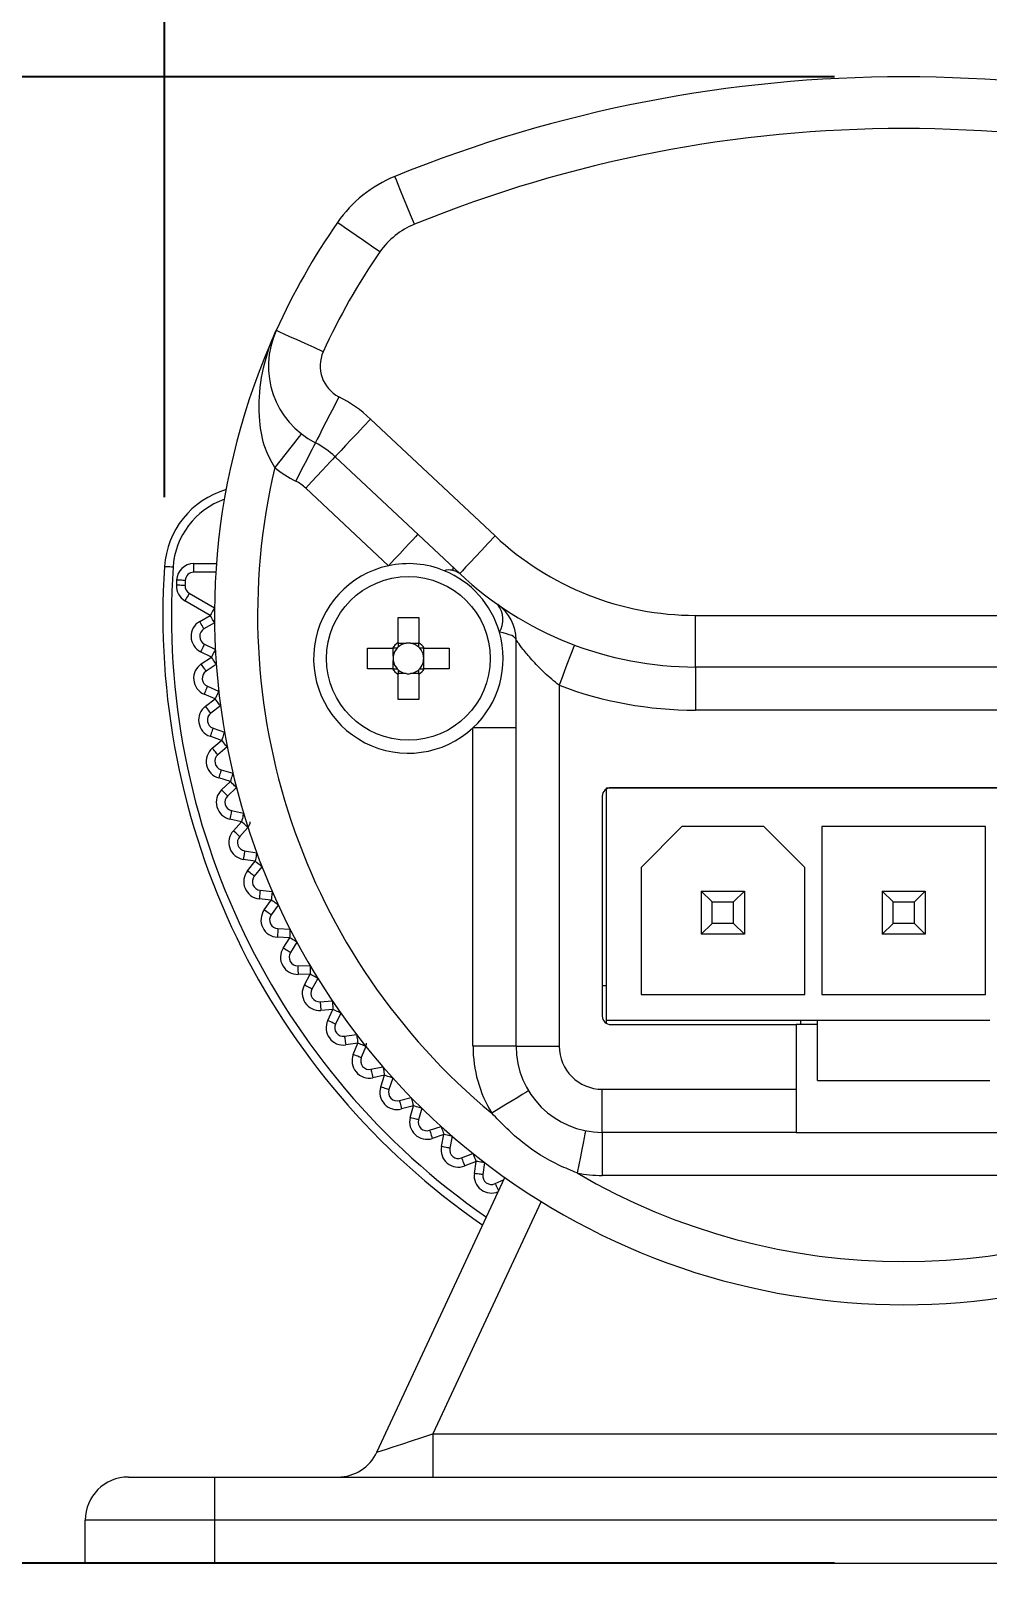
# Model space of a CAD drawing. Header units: inches. Extents: x 1.7 to 23.3, y 1.5 to 12.6.
# Drawn here: x 3.393 to 4.255, y 4.547 to 5.953 of the extents above; entities that cross this region are included whole.
import ezdxf

# ---------------------------------------------------------------- set-up
doc = ezdxf.new("R2010")
doc.units = ezdxf.units.IN
doc.header["$MEASUREMENT"] = 0
doc.layers.add('DIMENSIONS', color=1, linetype='Continuous', lineweight=15)
doc.styles.get("Standard").update_dxf_attribs({"font": 'Arial.ttf'})
doc.dimstyles.new('Big 1IN', dxfattribs={"dimtxt": 0.2, "dimasz": 0.2, "dimexe": 0.18, "dimexo": 0.0625, "dimgap": 0.09, "dimtad": 0, "dimtih": 1, "dimtoh": 1, "dimdec": 5, "dimzin": 0, "dimdsep": 46, "dimlunit": 4, "dimtxsty": 'Standard', "dimcen": 0.5, "dimadec": 0, "dimazin": 0, "dimtfac": 1, "dimtdec": 5, "dimtofl": 0, "dimtmove": 0, "dimatfit": 3, "dimfxl": 1, "dimtolj": 1, "dimtzin": 0, "dimarcsym": 0})

# ---------------------------------------------------------------- blocks, each defined once
blk = doc.blocks.new('*D7')
at = {"layer": 'Defpoints', "color": 0, "transparency": 16777216}
for p in [(4.1789, 5.9124), (2.3724, 4.5739), (4.1789, 4.5739)]:
    blk.add_point(p, dxfattribs=at)
at = {"layer": 'DIMENSIONS', "color": 0, "lineweight": -2, "transparency": 16777216}
for p, q in [((2.3724, 6.1124), (2.3724, 6.3124)), ((4.1164, 5.9124), (2.1924, 5.9124)), ((4.1164, 4.5739), (2.1924, 4.5739)), ((2.3724, 4.3739), (2.3724, 4.1739))]:
    blk.add_line(p, q, dxfattribs=at)
at = {"layer": 'DIMENSIONS', "color": 0, "transparency": 16777216}
for points in [[(2.3391, 6.1124), (2.4058, 6.1124), (2.3724, 5.9124)], [(2.3391, 4.3739), (2.4058, 4.3739), (2.3724, 4.5739)]]:
    blk.add_solid(points, dxfattribs=at)
at = {"layer": 'DIMENSIONS', "color": 0, "transparency": 16777216, "char_height": 0.2, "attachment_point": 5}
for s, insert in [('\\A1;1{\\H1x;\\S11/32;}"', (2.3724, 5.567)), ('\\A1;[34.00 mm]', (2.3724, 5.0259))]:
    blk.add_mtext(s, dxfattribs=dict(at, insert=insert))
blk = doc.blocks.new('*D8')
at = {"layer": 'Defpoints', "color": 0, "transparency": 16777216}
for p in [(3.4417, 4.5739), (4.9161, 4.5739), (4.9161, 3.8048)]:
    blk.add_point(p, dxfattribs=at)
at = {"layer": 'DIMENSIONS', "color": 0, "lineweight": -2, "transparency": 16777216}
for p, q in [((3.4417, 4.5114), (3.4417, 3.6248)), ((4.9161, 4.5114), (4.9161, 3.6248)), ((3.6417, 3.8048), (4.7161, 3.8048)), ((4.9161, 3.8048), (5.1161, 3.8048))]:
    blk.add_line(p, q, dxfattribs=at)
at = {"layer": 'DIMENSIONS', "color": 0, "transparency": 16777216}
for points in [[(3.6417, 3.8381), (3.6417, 3.7715), (3.4417, 3.8048)], [(4.7161, 3.8381), (4.7161, 3.7715), (4.9161, 3.8048)]]:
    blk.add_solid(points, dxfattribs=at)
at = {"layer": 'DIMENSIONS', "color": 0, "transparency": 16777216, "char_height": 0.2, "attachment_point": 5}
for s, insert in [('\\A1;1{\\H1x;\\S15/32;}"', (5.8855, 4.13)), ('\\A1;[37.45 mm]', (5.8855, 3.5875))]:
    blk.add_mtext(s, dxfattribs=dict(at, insert=insert))
blk = doc.blocks.new('*D9')
at = {"layer": 'Defpoints', "color": 0, "transparency": 16777216}
for p in [(3.513, 6.8298), (3.513, 5.4714), (4.8448, 5.4714)]:
    blk.add_point(p, dxfattribs=at)
at = {"layer": 'DIMENSIONS', "color": 0, "lineweight": -2, "transparency": 16777216}
for p, q in [((3.513, 5.5339), (3.513, 7.0098)), ((4.8448, 5.5339), (4.8448, 7.0098)), ((4.6448, 6.8298), (3.713, 6.8298))]:
    blk.add_line(p, q, dxfattribs=at)
at = {"layer": 'DIMENSIONS', "color": 0, "transparency": 16777216}
for points in [[(3.713, 6.8631), (3.713, 6.7964), (3.513, 6.8298)], [(4.6448, 6.8631), (4.6448, 6.7964), (4.8448, 6.8298)]]:
    blk.add_solid(points, dxfattribs=at)
at = {"layer": 'DIMENSIONS', "color": 0, "transparency": 16777216, "char_height": 0.2, "attachment_point": 5}
for s, insert in [('\\A1;1{\\H1x;\\S11/32;}"', (5.7485, 7.1536)), ('\\A1;[33.83 mm]', (5.7485, 6.6125))]:
    blk.add_mtext(s, dxfattribs=dict(at, insert=insert))

msp = doc.modelspace()

# ---------------------------------------------------------------- linework, layer by layer
at = {"color": 7, "linetype": 'Continuous', "lineweight": 15}
for p, q in [((3.698661, 5.604274), (3.810824, 5.498954)), ((3.778954, 5.465013), (3.66679, 5.570332)), ((3.714732, 5.472093), (3.640232, 5.542047)), ((3.539495, 5.466254), (3.539495, 5.474014)), ((3.772663, 5.47092), (3.772663, 5.467676)), ((3.559356, 5.466254), (3.539495, 5.466254)), ((3.535414, 5.447297), (3.558142, 5.434175)), ((3.554262, 5.427455), (3.531534, 5.440577)), ((3.544757, 5.421967), (3.554262, 5.427455)), ((3.558142, 5.420734), (3.548637, 5.415246)), ((3.723428, 5.425515), (3.742052, 5.425515)), ((3.723428, 5.402936), (3.723428, 5.425515)), ((3.742052, 5.425515), (3.742052, 5.402936)), ((3.991424, 5.427455), (4.366444, 5.427455)), ((3.991424, 5.380895), (3.991424, 5.427455)), ((3.54905, 5.401584), (3.558869, 5.39668)), ((3.723428, 5.402301), (3.730729, 5.402301)), ((3.734751, 5.402301), (3.742052, 5.402301)), ((3.829739, 5.03946), (3.829739, 5.405384)), ((3.555402, 5.389738), (3.545583, 5.394642)), ((3.546245, 5.383686), (3.555402, 5.389738)), ((3.69588, 5.379343), (3.69588, 5.397967)), ((3.69588, 5.397967), (3.718458, 5.397967)), ((3.719094, 5.390666), (3.719094, 5.397967)), ((3.719094, 5.379343), (3.719094, 5.386644)), ((3.746386, 5.397967), (3.746386, 5.390666)), ((3.746386, 5.386644), (3.746386, 5.379343)), ((3.747021, 5.397967), (3.769599, 5.397967)), ((3.769599, 5.397967), (3.769599, 5.379343)), ((3.55968, 5.383264), (3.550524, 5.377212)), ((3.718458, 5.379343), (3.69588, 5.379343)), ((3.730729, 5.375009), (3.723428, 5.375009)), ((3.723428, 5.351796), (3.723428, 5.374374)), ((3.742052, 5.375009), (3.734751, 5.375009)), ((3.742052, 5.374374), (3.742052, 5.351796)), ((3.769599, 5.379343), (3.747021, 5.379343)), ((4.366444, 5.380895), (3.991424, 5.380895)), ((3.991424, 5.380895), (3.991424, 5.342096)), ((3.551761, 5.3636), (3.561858, 5.359298)), ((3.868538, 5.364433), (3.868538, 5.03946)), ((3.558817, 5.352159), (3.548719, 5.356461)), ((3.550042, 5.345565), (3.558817, 5.352159)), ((3.563478, 5.345955), (3.554704, 5.339362)), ((3.742052, 5.351796), (3.723428, 5.351796)), ((4.366444, 5.342096), (3.991424, 5.342096)), ((3.564494, 5.314854), (3.554156, 5.318539)), ((3.556761, 5.325848), (3.567099, 5.322164)), ((3.829739, 5.326213), (3.790939, 5.326213)), ((3.790939, 5.03946), (3.790939, 5.326213)), ((3.556134, 5.307743), (3.564494, 5.314854)), ((3.569522, 5.308943), (3.561162, 5.301832)), ((3.564031, 5.288468), (3.574573, 5.285414)), ((3.572414, 5.277961), (3.561872, 5.281014)), ((3.564498, 5.270358), (3.572414, 5.277961)), ((3.577789, 5.272364), (3.569874, 5.264761)), ((3.907338, 5.264497), (3.907338, 5.066619)), ((3.911217, 5.272257), (4.446651, 5.272257)), ((3.911217, 5.062739), (3.911217, 5.272257)), ((4.442771, 5.272257), (3.915097, 5.272257)), ((3.573544, 5.251595), (3.584252, 5.249183)), ((3.582547, 5.241613), (3.571839, 5.244024)), ((3.575105, 5.233546), (3.582547, 5.241613)), ((3.58825, 5.236351), (3.580808, 5.228284)), ((3.979117, 5.237337), (3.942257, 5.200477)), ((4.052836, 5.237337), (3.979117, 5.237337)), ((4.089695, 5.200477), (4.052836, 5.237337)), ((4.252653, 5.237337), (4.105215, 5.237337)), ((4.105215, 5.237337), (4.105215, 5.086019)), ((4.252653, 5.086019), (4.252653, 5.237337)), ((3.594856, 5.205943), (3.584022, 5.207703)), ((3.585267, 5.215363), (3.5961, 5.213602)), ((3.587914, 5.197441), (3.594856, 5.205943)), ((3.600867, 5.201035), (3.593925, 5.192533)), ((3.942257, 5.200477), (3.942257, 5.086019)), ((4.089695, 5.086019), (4.089695, 5.200477)), ((3.599156, 5.179905), (3.610076, 5.178802)), ((4.006276, 5.169438), (3.996576, 5.179138)), ((3.996576, 5.179138), (4.035376, 5.179138)), ((3.996576, 5.179138), (3.996576, 5.140338)), ((4.025676, 5.169438), (4.035376, 5.179138)), ((4.035376, 5.179138), (4.035376, 5.140338)), ((4.169234, 5.169438), (4.159534, 5.179138)), ((4.159534, 5.179138), (4.198334, 5.179138)), ((4.159534, 5.179138), (4.159534, 5.140338)), ((4.188634, 5.169438), (4.198334, 5.179138)), ((4.198334, 5.179138), (4.198334, 5.140338)), ((3.609296, 5.171081), (3.598376, 5.172184)), ((3.60288, 5.162176), (3.609296, 5.171081)), ((3.615592, 5.166545), (3.609177, 5.15764)), ((4.006276, 5.169438), (4.025676, 5.169438)), ((4.006276, 5.150038), (4.006276, 5.169438)), ((4.025676, 5.150038), (4.025676, 5.169438)), ((4.169234, 5.169438), (4.188634, 5.169438)), ((4.169234, 5.150038), (4.169234, 5.169438)), ((4.188634, 5.150038), (4.188634, 5.169438)), ((3.996576, 5.140338), (4.006276, 5.150038)), ((4.025676, 5.150038), (4.006276, 5.150038)), ((4.035376, 5.140338), (4.025676, 5.150038)), ((4.159534, 5.140338), (4.169234, 5.150038)), ((4.188634, 5.150038), (4.169234, 5.150038)), ((4.198334, 5.140338), (4.188634, 5.150038)), ((3.625815, 5.137155), (3.614848, 5.137597)), ((3.61516, 5.145351), (3.626127, 5.144909)), ((3.619948, 5.127879), (3.625815, 5.137155)), ((3.632373, 5.133008), (3.626507, 5.123731)), ((4.035376, 5.140338), (3.996576, 5.140338)), ((4.198334, 5.140338), (4.159534, 5.140338)), ((3.633222, 5.111825), (3.644195, 5.112046)), ((3.644352, 5.104288), (3.633378, 5.104067)), ((3.639056, 5.094674), (3.644352, 5.104288)), ((3.651149, 5.100544), (3.645853, 5.090931)), ((3.911217, 5.093779), (3.907338, 5.093779)), ((3.653275, 5.079452), (3.664215, 5.080335)), ((3.942257, 5.086019), (4.089695, 5.086019)), ((4.105215, 5.086019), (4.252653, 5.086019)), ((3.664839, 5.0726), (3.653899, 5.071717)), ((3.660134, 5.062685), (3.664839, 5.0726)), ((3.67185, 5.069274), (3.667145, 5.059358)), ((4.101335, 5.062739), (3.911217, 5.062739)), ((3.911217, 5.059899), (3.911217, 5.062739)), ((4.085815, 5.062739), (4.085815, 5.058859)), ((4.256533, 5.062739), (4.101335, 5.062739)), ((4.101335, 5.00842), (4.101335, 5.062739)), ((3.675246, 5.048348), (3.686112, 5.049891)), ((3.915097, 5.058859), (4.081935, 5.058859)), ((4.081935, 5.058859), (4.081935, 5.00066)), ((4.101335, 5.058859), (4.081935, 5.058859)), ((3.687203, 5.042208), (3.676336, 5.040666)), ((3.683105, 5.032026), (3.687203, 5.042208)), ((3.694401, 5.03931), (3.690304, 5.029128)), ((3.829739, 5.03946), (3.790939, 5.03946)), ((3.829739, 5.03946), (3.868538, 5.03946)), ((3.699054, 5.018628), (3.709808, 5.020824)), ((3.71136, 5.01322), (3.700607, 5.011025)), ((3.707885, 5.00281), (3.71136, 5.01322)), ((3.718721, 5.010763), (3.715245, 5.000352)), ((4.101335, 5.00842), (4.256533, 5.00842)), ((3.724614, 4.9904), (3.735216, 4.99324)), ((3.907338, 4.961861), (3.907338, 5.00066)), ((3.907338, 5.00066), (4.081935, 5.00066)), ((4.081935, 5.00066), (4.081935, 4.961861)), ((3.737224, 4.985745), (3.726623, 4.982904)), ((3.734384, 4.975143), (3.737224, 4.985745)), ((3.74472, 4.983736), (3.741879, 4.973135)), ((3.751832, 4.963766), (3.762243, 4.967241)), ((3.7647, 4.959881), (3.754289, 4.956405)), ((3.762505, 4.949127), (3.7647, 4.959881)), ((3.772303, 4.958329), (3.770108, 4.947575)), ((4.081935, 4.961861), (3.907338, 4.961861)), ((3.907338, 4.961861), (3.907338, 4.923061)), ((4.081935, 4.961861), (4.275933, 4.961861)), ((3.780608, 4.938824), (3.79079, 4.942922)), ((3.793687, 4.935723), (3.783505, 4.931625)), ((3.792145, 4.924856), (3.793687, 4.935723)), ((3.80137, 4.934633), (3.799828, 4.923766)), ((4.450531, 4.923061), (3.907338, 4.923061)), ((3.704387, 4.673867), (3.819701, 4.92116)), ((3.810837, 4.915665), (3.81893, 4.919505)), ((3.754843, 4.690264), (4.603025, 4.690264)), ((3.754843, 4.690264), (3.754843, 4.651465)), ((3.480543, 4.651465), (3.558142, 4.651465)), ((3.558142, 4.651465), (4.799726, 4.651465)), ((3.558142, 4.651465), (3.558142, 4.612665)), ((3.441744, 4.573866), (3.441744, 4.612665)), ((3.558142, 4.612665), (3.441744, 4.612665)), ((4.799726, 4.612665), (3.558142, 4.612665)), ((3.558142, 4.612665), (3.558142, 4.573866)), ((3.558142, 4.573866), (3.441744, 4.573866)), ((3.558142, 4.573866), (4.799726, 4.573866))]:
    msp.add_line(p, q, dxfattribs=at)
at = {"color": 8, "linetype": 'Continuous', "lineweight": 15}
for p, q in [((3.539495, 5.474014), (3.559891, 5.474014)), ((3.852401, 4.899478), (3.754843, 4.690264))]:
    msp.add_line(p, q, dxfattribs=at)
at = {"color": 7, "linetype": 'Continuous', "lineweight": 15, "flags": 128}
for points in [[(3.738156, 5.779621), (3.734732, 5.788034), (3.731439, 5.796124), (3.728405, 5.80358), (3.725745, 5.810114), (3.723562, 5.815477), (3.72194, 5.819463), (3.720941, 5.821917), (3.720604, 5.822745)], [(3.7071, 5.75474), (3.699637, 5.759917), (3.69246, 5.764895), (3.685846, 5.769483), (3.680048, 5.773504), (3.675291, 5.776804), (3.671755, 5.779257), (3.669578, 5.780767), (3.668843, 5.781277)], [(3.656041, 5.664784), (3.647769, 5.668539), (3.639816, 5.672148), (3.632486, 5.675475), (3.626062, 5.678391), (3.620789, 5.680784), (3.616871, 5.682563), (3.614458, 5.683658), (3.613644, 5.684027)], [(3.670179, 5.624317), (3.666045, 5.616229), (3.66207, 5.608452), (3.658406, 5.601284), (3.655195, 5.595002), (3.65256, 5.589846), (3.650602, 5.586015), (3.649396, 5.583656), (3.648989, 5.582859)], [(3.698661, 5.604274), (3.692443, 5.597652), (3.686465, 5.591285), (3.680955, 5.585416), (3.676125, 5.580273), (3.672161, 5.576052), (3.669216, 5.572915), (3.667403, 5.570984), (3.66679, 5.570332)], [(3.636332, 5.590963), (3.635871, 5.590377), (3.634506, 5.588641), (3.632289, 5.585823), (3.629306, 5.58203), (3.625671, 5.577409), (3.621524, 5.572137), (3.617025, 5.566416), (3.612345, 5.560466)], [(3.648989, 5.582859), (3.64865, 5.582195), (3.647645, 5.580229), (3.646013, 5.577037), (3.643817, 5.57274), (3.641141, 5.567505), (3.638088, 5.561532), (3.634776, 5.555051), (3.631331, 5.548311)], [(3.66679, 5.570332), (3.66628, 5.569788), (3.664769, 5.568179), (3.662314, 5.565565), (3.659011, 5.562047), (3.654987, 5.557761), (3.650395, 5.552871), (3.645413, 5.547565), (3.640232, 5.542047)], [(3.741291, 5.500378), (3.74078, 5.499834), (3.739269, 5.498225), (3.736815, 5.495611), (3.733512, 5.492093), (3.729487, 5.487807), (3.724895, 5.482917), (3.719913, 5.477611), (3.714732, 5.472093)], [(3.810824, 5.498954), (3.804607, 5.492333), (3.798628, 5.485965), (3.793118, 5.480097), (3.788289, 5.474954), (3.784325, 5.470733), (3.78138, 5.467596), (3.779566, 5.465665), (3.778954, 5.465013)], [(3.520772, 5.470849), (3.519261, 5.470948), (3.517808, 5.471044), (3.51647, 5.471132), (3.515296, 5.47121), (3.514333, 5.471273), (3.513618, 5.47132), (3.513177, 5.471349), (3.513028, 5.471359)], [(3.531744, 5.45887), (3.531595, 5.458878), (3.531154, 5.458899), (3.530438, 5.458934), (3.529474, 5.458981), (3.5283, 5.459038), (3.52696, 5.459103), (3.525506, 5.459173), (3.523994, 5.459247)], [(3.53154, 5.454339), (3.531391, 5.454346), (3.53095, 5.454364), (3.530234, 5.454394), (3.52927, 5.454434), (3.528095, 5.454482), (3.526754, 5.454538), (3.5253, 5.454598), (3.523787, 5.454661)], [(3.535414, 5.447297), (3.535339, 5.447168), (3.535118, 5.446786), (3.53476, 5.446165), (3.534277, 5.445329), (3.533689, 5.44431), (3.533018, 5.443149), (3.532291, 5.441888), (3.531534, 5.440577)], [(3.558142, 5.434175), (3.558068, 5.434046), (3.557847, 5.433663), (3.557488, 5.433042), (3.557006, 5.432207), (3.556418, 5.431188), (3.555747, 5.430026), (3.555019, 5.428766), (3.554262, 5.427455)], [(3.548637, 5.415246), (3.548562, 5.415376), (3.548342, 5.415758), (3.547983, 5.416379), (3.547501, 5.417215), (3.546913, 5.418233), (3.546242, 5.419395), (3.545514, 5.420656), (3.544757, 5.421967)], [(3.558142, 5.420734), (3.558068, 5.420863), (3.557847, 5.421246), (3.557488, 5.421867), (3.557006, 5.422703), (3.556418, 5.423721), (3.555747, 5.424883), (3.555019, 5.426144), (3.554262, 5.427455)], [(3.54905, 5.401584), (3.548983, 5.401451), (3.548786, 5.401056), (3.548465, 5.400414), (3.548034, 5.399551), (3.547509, 5.398499), (3.546909, 5.397298), (3.546259, 5.395996), (3.545583, 5.394642)], [(3.829739, 5.405384), (3.829488, 5.406368), (3.828741, 5.407341), (3.827505, 5.408287), (3.825798, 5.409197), (3.823641, 5.410057), (3.821062, 5.410857), (3.818095, 5.411586), (3.814777, 5.412236)], [(3.882192, 5.40075), (3.88193, 5.400052), (3.881153, 5.397986), (3.879891, 5.39463), (3.878193, 5.390113), (3.876124, 5.38461), (3.873763, 5.378331), (3.871202, 5.371518), (3.868538, 5.364433)], [(3.558869, 5.39668), (3.558802, 5.396547), (3.558605, 5.396152), (3.558285, 5.39551), (3.557853, 5.394647), (3.557328, 5.393595), (3.556729, 5.392395), (3.556078, 5.391092), (3.555402, 5.389738)], [(3.55968, 5.383264), (3.559598, 5.383388), (3.559355, 5.383757), (3.558959, 5.384355), (3.558427, 5.38516), (3.557779, 5.386141), (3.557039, 5.38726), (3.556236, 5.388475), (3.555402, 5.389738)], [(3.550524, 5.377212), (3.550442, 5.377337), (3.550198, 5.377705), (3.549803, 5.378303), (3.549271, 5.379108), (3.548622, 5.38009), (3.547883, 5.381209), (3.54708, 5.382423), (3.546245, 5.383686)], [(3.551761, 5.3636), (3.551703, 5.363463), (3.551529, 5.363056), (3.551248, 5.362397), (3.55087, 5.361509), (3.550409, 5.360427), (3.549883, 5.359193), (3.549313, 5.357853), (3.548719, 5.356461)], [(3.561858, 5.359298), (3.5618, 5.35916), (3.561627, 5.358754), (3.561346, 5.358094), (3.560967, 5.357207), (3.560506, 5.356125), (3.559981, 5.354891), (3.55941, 5.353551), (3.558817, 5.352159)], [(3.554704, 5.339362), (3.554614, 5.339481), (3.554349, 5.339834), (3.553918, 5.340407), (3.553339, 5.341179), (3.552632, 5.342119), (3.551826, 5.343191), (3.550952, 5.344355), (3.550042, 5.345565)], [(3.563478, 5.345955), (3.563389, 5.346074), (3.563124, 5.346427), (3.562693, 5.347001), (3.562113, 5.347772), (3.561407, 5.348712), (3.560601, 5.349785), (3.559726, 5.350948), (3.558817, 5.352159)], [(3.556761, 5.325848), (3.556711, 5.325708), (3.556562, 5.325292), (3.556322, 5.324617), (3.555998, 5.323707), (3.555603, 5.3226), (3.555153, 5.321336), (3.554664, 5.319965), (3.554156, 5.318539)], [(3.567099, 5.322164), (3.567049, 5.322023), (3.566901, 5.321607), (3.56666, 5.320932), (3.566336, 5.320023), (3.565942, 5.318915), (3.565491, 5.317652), (3.565003, 5.31628), (3.564494, 5.314854)], [(3.561162, 5.301832), (3.561065, 5.301946), (3.560779, 5.302282), (3.560314, 5.302828), (3.559689, 5.303563), (3.558927, 5.304459), (3.558058, 5.305481), (3.557115, 5.30659), (3.556134, 5.307743)], [(3.569522, 5.308943), (3.569425, 5.309057), (3.569139, 5.309393), (3.568675, 5.30994), (3.568049, 5.310675), (3.567288, 5.31157), (3.566418, 5.312592), (3.565475, 5.313701), (3.564494, 5.314854)], [(3.564031, 5.288468), (3.563989, 5.288325), (3.563866, 5.287901), (3.563667, 5.287212), (3.563398, 5.286285), (3.563071, 5.285155), (3.562698, 5.283867), (3.562293, 5.282468), (3.561872, 5.281014)], [(3.574573, 5.285414), (3.574531, 5.285271), (3.574409, 5.284847), (3.574209, 5.284158), (3.573941, 5.283231), (3.573613, 5.282102), (3.57324, 5.280813), (3.572835, 5.279415), (3.572414, 5.277961)], [(3.577789, 5.272364), (3.577686, 5.272472), (3.57738, 5.27279), (3.576883, 5.273308), (3.576215, 5.274003), (3.5754, 5.274852), (3.574471, 5.275819), (3.573463, 5.276869), (3.572414, 5.277961)], [(3.569874, 5.264761), (3.569771, 5.264869), (3.569465, 5.265187), (3.568968, 5.265704), (3.568299, 5.2664), (3.567485, 5.267249), (3.566555, 5.268216), (3.565547, 5.269266), (3.564498, 5.270358)], [(3.573544, 5.251595), (3.573512, 5.251449), (3.573415, 5.251018), (3.573257, 5.250319), (3.573045, 5.249377), (3.572787, 5.24823), (3.572492, 5.246921), (3.572172, 5.245501), (3.571839, 5.244024)], [(3.584252, 5.249183), (3.584219, 5.249038), (3.584122, 5.248607), (3.583964, 5.247907), (3.583752, 5.246966), (3.583494, 5.245819), (3.583199, 5.24451), (3.582879, 5.24309), (3.582547, 5.241613)], [(3.580808, 5.228284), (3.580699, 5.228385), (3.580374, 5.228684), (3.579847, 5.229171), (3.579138, 5.229825), (3.578273, 5.230622), (3.577287, 5.231532), (3.576217, 5.232519), (3.575105, 5.233546)], [(3.58825, 5.236351), (3.588141, 5.236452), (3.587816, 5.236752), (3.587289, 5.237238), (3.58658, 5.237892), (3.585715, 5.23869), (3.584729, 5.239599), (3.583659, 5.240586), (3.582547, 5.241613)], [(3.585267, 5.215363), (3.585243, 5.215216), (3.585172, 5.21478), (3.585057, 5.214072), (3.584902, 5.213119), (3.584714, 5.211959), (3.584499, 5.210635), (3.584265, 5.209198), (3.584022, 5.207703)], [(3.5961, 5.213602), (3.596077, 5.213455), (3.596006, 5.213019), (3.595891, 5.212311), (3.595736, 5.211359), (3.595547, 5.210198), (3.595332, 5.208874), (3.595098, 5.207437), (3.594856, 5.205943)], [(3.600867, 5.201035), (3.600751, 5.201129), (3.600409, 5.201409), (3.599853, 5.201862), (3.599106, 5.202473), (3.598195, 5.203216), (3.597156, 5.204065), (3.596028, 5.204985), (3.594856, 5.205943)], [(3.593925, 5.192533), (3.59381, 5.192628), (3.593467, 5.192907), (3.592912, 5.19336), (3.592165, 5.193971), (3.591254, 5.194715), (3.590214, 5.195563), (3.589087, 5.196484), (3.587914, 5.197441)], [(3.599156, 5.179905), (3.599141, 5.179757), (3.599096, 5.179317), (3.599024, 5.178604), (3.598927, 5.177644), (3.598809, 5.176474), (3.598674, 5.175139), (3.598528, 5.173691), (3.598376, 5.172184)], [(3.610076, 5.178802), (3.610061, 5.178653), (3.610016, 5.178214), (3.609944, 5.177501), (3.609847, 5.17654), (3.609729, 5.175371), (3.609594, 5.174036), (3.609448, 5.172587), (3.609296, 5.171081)], [(3.609177, 5.15764), (3.609056, 5.157727), (3.608697, 5.157985), (3.608115, 5.158404), (3.607332, 5.158969), (3.606378, 5.159656), (3.60529, 5.16044), (3.604109, 5.161291), (3.60288, 5.162176)], [(3.615592, 5.166545), (3.615471, 5.166633), (3.615113, 5.166891), (3.614531, 5.16731), (3.613748, 5.167874), (3.612794, 5.168561), (3.611705, 5.169345), (3.610524, 5.170196), (3.609296, 5.171081)], [(3.61516, 5.145351), (3.615154, 5.145202), (3.615137, 5.14476), (3.615108, 5.144044), (3.615069, 5.14308), (3.615021, 5.141905), (3.614967, 5.140564), (3.614909, 5.13911), (3.614848, 5.137597)], [(3.626127, 5.144909), (3.626121, 5.14476), (3.626103, 5.144318), (3.626074, 5.143602), (3.626035, 5.142638), (3.625988, 5.141463), (3.625934, 5.140122), (3.625875, 5.138668), (3.625815, 5.137155)], [(3.632373, 5.133008), (3.632247, 5.133087), (3.631874, 5.133323), (3.631268, 5.133707), (3.630452, 5.134222), (3.629458, 5.134851), (3.628324, 5.135568), (3.627094, 5.136346), (3.625815, 5.137155)], [(3.626507, 5.123731), (3.626381, 5.123811), (3.626008, 5.124047), (3.625402, 5.12443), (3.624586, 5.124946), (3.623592, 5.125574), (3.622458, 5.126291), (3.621228, 5.127069), (3.619948, 5.127879)], [(3.633222, 5.111825), (3.633225, 5.111676), (3.633234, 5.111235), (3.633248, 5.110518), (3.633268, 5.109553), (3.633291, 5.108377), (3.633318, 5.107036), (3.633348, 5.105581), (3.633378, 5.104067)], [(3.644195, 5.112046), (3.644198, 5.111897), (3.644207, 5.111456), (3.644222, 5.110739), (3.644241, 5.109774), (3.644265, 5.108598), (3.644292, 5.107257), (3.644321, 5.105802), (3.644352, 5.104288)], [(3.645853, 5.090931), (3.645723, 5.091003), (3.645336, 5.091216), (3.644708, 5.091562), (3.643862, 5.092027), (3.642832, 5.092594), (3.641657, 5.093242), (3.640382, 5.093944), (3.639056, 5.094674)], [(3.651149, 5.100544), (3.651018, 5.100616), (3.650631, 5.100829), (3.650003, 5.101175), (3.649158, 5.101641), (3.648128, 5.102208), (3.646953, 5.102855), (3.645678, 5.103558), (3.644352, 5.104288)], [(3.653275, 5.079452), (3.653287, 5.079303), (3.653322, 5.078863), (3.65338, 5.078148), (3.653458, 5.077187), (3.653552, 5.076014), (3.65366, 5.074677), (3.653777, 5.073226), (3.653899, 5.071717)], [(3.664215, 5.080335), (3.664227, 5.080187), (3.664262, 5.079746), (3.66432, 5.079032), (3.664398, 5.07807), (3.664492, 5.076898), (3.6646, 5.07556), (3.664717, 5.074109), (3.664839, 5.0726)], [(3.667145, 5.059358), (3.66701, 5.059422), (3.666611, 5.059611), (3.665963, 5.059919), (3.665091, 5.060332), (3.664029, 5.060836), (3.662817, 5.061412), (3.661502, 5.062036), (3.660134, 5.062685)], [(3.67185, 5.069274), (3.671715, 5.069338), (3.671316, 5.069527), (3.670668, 5.069834), (3.669796, 5.070248), (3.668734, 5.070752), (3.667522, 5.071327), (3.666207, 5.071951), (3.664839, 5.0726)], [(3.686112, 5.049891), (3.686133, 5.049743), (3.686195, 5.049306), (3.686296, 5.048596), (3.686432, 5.04764), (3.686597, 5.046476), (3.686785, 5.045148), (3.68699, 5.043706), (3.687203, 5.042208)], [(3.675246, 5.048348), (3.675267, 5.048201), (3.675329, 5.047764), (3.675429, 5.047054), (3.675565, 5.046098), (3.67573, 5.044934), (3.675919, 5.043606), (3.676123, 5.042164), (3.676336, 5.040666)], [(3.694401, 5.03931), (3.694263, 5.039366), (3.693853, 5.039531), (3.693188, 5.039799), (3.692293, 5.040159), (3.691202, 5.040598), (3.689957, 5.041099), (3.688607, 5.041642), (3.687203, 5.042208)], [(3.694401, 5.03931), (3.694906, 5.041272), (3.694963, 5.042208)], [(3.690304, 5.029128), (3.690165, 5.029184), (3.689756, 5.029349), (3.68909, 5.029617), (3.688195, 5.029977), (3.687104, 5.030416), (3.68586, 5.030917), (3.684509, 5.03146), (3.683105, 5.032026)], [(3.709808, 5.020824), (3.709838, 5.020677), (3.709926, 5.020245), (3.71007, 5.019542), (3.710263, 5.018597), (3.710498, 5.017444), (3.710766, 5.01613), (3.711058, 5.014704), (3.71136, 5.01322)], [(3.699054, 5.018628), (3.699084, 5.018482), (3.699173, 5.018049), (3.699316, 5.017347), (3.699509, 5.016401), (3.699744, 5.015249), (3.700013, 5.013935), (3.700304, 5.012508), (3.700607, 5.011025)], [(3.718721, 5.010763), (3.718579, 5.01081), (3.718161, 5.01095), (3.71748, 5.011177), (3.716565, 5.011483), (3.71545, 5.011855), (3.714177, 5.01228), (3.712796, 5.012741), (3.71136, 5.01322)], [(3.715245, 5.000352), (3.715104, 5.0004), (3.714685, 5.000539), (3.714005, 5.000767), (3.713089, 5.001072), (3.711974, 5.001444), (3.710702, 5.001869), (3.709321, 5.00233), (3.707885, 5.00281)], [(3.735216, 4.99324), (3.735254, 4.993096), (3.735369, 4.99267), (3.735554, 4.991977), (3.735804, 4.991045), (3.736108, 4.989909), (3.736456, 4.988613), (3.736832, 4.987207), (3.737224, 4.985745)], [(3.840953, 4.999277), (3.840315, 4.998891), (3.838426, 4.997747), (3.835359, 4.995891), (3.831231, 4.993392), (3.826201, 4.990348), (3.820462, 4.986874), (3.814236, 4.983105), (3.80776, 4.979185)], [(3.724614, 4.9904), (3.724653, 4.990256), (3.724767, 4.989829), (3.724953, 4.989136), (3.725203, 4.988204), (3.725507, 4.987068), (3.725854, 4.985773), (3.726231, 4.984366), (3.726623, 4.982904)], [(3.74472, 4.983736), (3.744576, 4.983775), (3.744149, 4.983889), (3.743457, 4.984075), (3.742524, 4.984325), (3.741389, 4.984629), (3.740093, 4.984976), (3.738687, 4.985353), (3.737224, 4.985745)], [(3.741879, 4.973135), (3.741735, 4.973173), (3.741309, 4.973288), (3.740616, 4.973473), (3.739684, 4.973723), (3.738548, 4.974027), (3.737252, 4.974375), (3.735846, 4.974751), (3.734384, 4.975143)], [(3.762243, 4.967241), (3.76229, 4.9671), (3.76243, 4.966681), (3.762657, 4.966001), (3.762962, 4.965086), (3.763335, 4.96397), (3.76376, 4.962698), (3.764221, 4.961317), (3.7647, 4.959881)], [(3.751832, 4.963766), (3.751879, 4.963624), (3.752019, 4.963206), (3.752246, 4.962525), (3.752552, 4.96161), (3.752924, 4.960495), (3.753349, 4.959222), (3.75381, 4.957841), (3.754289, 4.956405)], [(3.772303, 4.958329), (3.772157, 4.958359), (3.771724, 4.958447), (3.771022, 4.95859), (3.770076, 4.958783), (3.768924, 4.959019), (3.767609, 4.959287), (3.766183, 4.959578), (3.7647, 4.959881)], [(3.892304, 4.963331), (3.89216, 4.962599), (3.891732, 4.960433), (3.891037, 4.956916), (3.890103, 4.952182), (3.888964, 4.946414), (3.887664, 4.939833), (3.886254, 4.932692), (3.884787, 4.925266)], [(3.770108, 4.947575), (3.769962, 4.947605), (3.769529, 4.947693), (3.768826, 4.947837), (3.767881, 4.94803), (3.766729, 4.948265), (3.765414, 4.948533), (3.763988, 4.948824), (3.762505, 4.949127)], [(3.780608, 4.938824), (3.780664, 4.938686), (3.780828, 4.938276), (3.781096, 4.937611), (3.781457, 4.936716), (3.781896, 4.935625), (3.782396, 4.93438), (3.78294, 4.93303), (3.783505, 4.931625)], [(3.79079, 4.942922), (3.790846, 4.942784), (3.79101, 4.942374), (3.791278, 4.941709), (3.791638, 4.940813), (3.792077, 4.939723), (3.792578, 4.938478), (3.793122, 4.937128), (3.793687, 4.935723)], [(3.799828, 4.923766), (3.79968, 4.923787), (3.799243, 4.923849), (3.798533, 4.92395), (3.797578, 4.924085), (3.796413, 4.924251), (3.795085, 4.924439), (3.793644, 4.924644), (3.792145, 4.924856)], [(3.80137, 4.934633), (3.801222, 4.934654), (3.800785, 4.934716), (3.800075, 4.934817), (3.79912, 4.934952), (3.797955, 4.935117), (3.796627, 4.935306), (3.795186, 4.93551), (3.793687, 4.935723)], [(3.704387, 4.673867), (3.705356, 4.674182), (3.708227, 4.675115), (3.71289, 4.67663), (3.719165, 4.678669), (3.726811, 4.681154), (3.735534, 4.683989), (3.745, 4.687065), (3.754843, 4.690264)]]:
    msp.add_lwpolyline(points, dxfattribs=at)
at = {"color": 8, "linetype": 'Continuous', "lineweight": 15, "flags": 128}
msp.add_lwpolyline([(3.810837, 4.915665), (3.810901, 4.91553), (3.811091, 4.915132), (3.811398, 4.914484), (3.811812, 4.913612), (3.812316, 4.912549), (3.812891, 4.911337), (3.813515, 4.910022), (3.814016, 4.908967)], dxfattribs=at)
at = {"color": 7, "linetype": 'Continuous', "lineweight": 15}
msp.add_circle((3.73274, 5.388655), 0.073719, dxfattribs=at)
for centre, radius, start, end in [((4.178934, 4.696698), 1.21575, 67.852408, 112.147592), ((4.178934, 4.696698), 1.169191, 67.852408, 112.147592), ((3.764485, 5.714935), 0.116398, 112.147592, 145.25307), ((4.178934, 5.427455), 0.620792, 145.25307, 155.587744), ((3.764485, 5.714935), 0.069839, 112.147592, 145.25307), ((4.178934, 5.427455), 0.574233, 145.25307, 155.587744), ((4.178934, 5.427455), 0.620792, 155.587744, 24.412256), ((3.684305, 5.651956), 0.077599, 155.587744, 242.927904), ((3.684305, 5.651956), 0.03104, 155.587744, 242.927904), ((3.613673, 5.513762), 0.124158, 46.802582, 62.927904), ((3.613673, 5.513762), 0.077599, 46.802582, 62.927904), ((4.178934, 5.427455), 0.581992, 166.788562, 230.37473), ((3.684305, 5.651956), 0.116398, 231.813597, 242.927904), ((3.590459, 5.466254), 0.077599, 106.393549, 176.227816), ((3.613673, 5.513762), 0.038799, 46.802582, 62.927904), ((3.991424, 5.691291), 0.263837, 226.802582, 270), ((4.178934, 5.427455), 0.667351, 176.227816, 235.37277), ((3.539495, 5.458494), 0.01552, 90, 177.220933), ((3.73274, 5.388655), 0.085359, 102.179046, 312.985886), ((3.73274, 5.388655), 0.085359, 67.762002, 102.179046), ((4.178934, 5.427455), 0.655712, 177.220933, 177.622005), ((4.178934, 5.427455), 0.647952, 177.220933, 177.622005), ((3.539495, 5.458494), 0.00776, 90, 177.220933), ((3.769455, 5.452996), 0.015318, 51.674379, 106.734411), ((3.73274, 5.388655), 0.085359, 16.036576, 67.762002), ((3.991424, 5.691291), 0.310396, 226.802582, 270), ((3.539294, 5.454017), 0.01552, 177.622005, 240), ((3.539294, 5.454017), 0.00776, 177.622005, 240), ((3.790939, 5.405384), 0.038799, 0, 54.960917), ((3.796045, 5.423568), 0.021894, 328.827414, 38.34614), ((3.552517, 5.408526), 0.01552, 120, 243.461538), ((3.552517, 5.408526), 0.00776, 120, 243.461538), ((3.73274, 5.388655), 0.017049, 123.105627, 146.894373), ((3.73274, 5.388655), 0.013793, 98.382576, 132.462342), ((3.73274, 5.388655), 0.013793, 81.617424, 98.382576), ((3.73274, 5.388655), 0.013793, 47.537658, 81.617424), ((3.73274, 5.388655), 0.017049, 33.105627, 56.894373), ((3.73274, 5.388655), 0.085359, 312.985886, 16.036576), ((3.73274, 5.388655), 0.013793, 171.617424, 188.382576), ((3.73274, 5.388655), 0.013793, 137.537658, 171.617424), ((3.73274, 5.388655), 0.013793, 188.382576, 222.462342), ((3.73274, 5.388655), 0.013793, 132.462342, 137.537658), ((3.73274, 5.388655), 0.013793, 42.462342, 47.537658), ((3.73274, 5.388655), 0.013793, 8.382576, 42.462342), ((3.73274, 5.388655), 0.013793, 317.537658, 351.617424), ((3.73274, 5.388655), 0.013793, 351.617424, 8.382576), ((3.554803, 5.370739), 0.01552, 123.461538, 246.923077), ((3.554803, 5.370739), 0.00776, 123.461538, 246.923077), ((3.73274, 5.388655), 0.017049, 213.105627, 236.894373), ((3.73274, 5.388655), 0.013793, 222.462342, 227.537658), ((3.73274, 5.388655), 0.013793, 227.537658, 261.617424), ((3.73274, 5.388655), 0.013793, 261.617424, 278.382576), ((3.73274, 5.388655), 0.013793, 278.382576, 312.462342), ((3.73274, 5.388655), 0.013793, 312.462342, 317.537658), ((3.73274, 5.388655), 0.017049, 303.105627, 326.894373), ((3.991424, 5.691291), 0.349195, 249.395642, 270), ((3.559366, 5.333158), 0.01552, 126.923077, 250.384615), ((3.559366, 5.333158), 0.00776, 126.923077, 250.384615), ((3.56619, 5.295921), 0.01552, 130.384615, 253.846154), ((3.56619, 5.295921), 0.00776, 130.384615, 253.846154), ((3.575249, 5.259165), 0.01552, 133.846154, 257.307692), ((3.575249, 5.259165), 0.00776, 133.846154, 257.307692), ((3.915097, 5.264497), 0.00776, 90, 180), ((3.586512, 5.223022), 0.01552, 137.307692, 260.769231), ((3.582547, 5.241613), 0.00776, 317.307692, 0), ((3.586512, 5.223022), 0.00776, 137.307692, 260.769231), ((3.599936, 5.187626), 0.01552, 140.769231, 264.230769), ((3.599936, 5.187626), 0.00776, 140.769231, 264.230769), ((3.615473, 5.153104), 0.01552, 144.230769, 267.692308), ((3.615473, 5.153104), 0.00776, 144.230769, 267.692308), ((3.633066, 5.119584), 0.01552, 147.692308, 271.153846), ((3.633066, 5.119584), 0.00776, 147.692308, 271.153846), ((3.65265, 5.087187), 0.01552, 151.153846, 274.615385), ((3.65265, 5.087187), 0.00776, 151.153846, 274.615385), ((3.674155, 5.056031), 0.01552, 154.615385, 278.076923), ((3.915097, 5.066619), 0.00776, 180, 270), ((3.674155, 5.056031), 0.00776, 154.615385, 278.076923), ((3.907338, 5.03946), 0.116398, 180, 211.186594), ((3.907338, 5.03946), 0.077599, 180, 270), ((3.907338, 5.03946), 0.038799, 180, 270), ((3.697502, 5.026231), 0.01552, 158.076923, 281.538462), ((3.697502, 5.026231), 0.00776, 158.076923, 281.538462), ((3.722606, 4.997895), 0.01552, 161.538462, 285), ((3.722606, 4.997895), 0.00776, 161.538462, 285), ((3.749375, 4.971126), 0.01552, 165, 288.461538), ((3.749375, 4.971126), 0.00776, 165, 288.461538), ((3.777711, 4.946023), 0.01552, 168.461538, 291.923077), ((3.777711, 4.946023), 0.00776, 168.461538, 291.923077), ((3.807511, 4.922676), 0.00776, 171.923077, 295.384615), ((3.907338, 5.03946), 0.116398, 258.829366, 270), ((4.178934, 5.427455), 0.581992, 239.641229, 300.358771), ((3.669222, 4.690264), 0.038799, 270, 335), ((3.480543, 4.612665), 0.038799, 90, 180)]:
    msp.add_arc(centre, radius, start, end, dxfattribs=at)
at = {"color": 8, "linetype": 'Continuous', "lineweight": 15}
for centre, radius, start, end in [((3.590459, 5.466254), 0.069839, 109.614203, 176.227816), ((4.178934, 5.427455), 0.659591, 176.227816, 235.258411), ((3.807511, 4.922676), 0.01552, 171.923077, 293.865418)]:
    msp.add_arc(centre, radius, start, end, dxfattribs=at)
at = {"color": 7, "linetype": 'Continuous', "lineweight": 15}
for centre, major_axis, start_param, end_param in [((3.73274, 5.390355), (0, 0.012118), 6.11479496, 6.45157566), ((3.73104, 5.388655), (0.012118, 0), 2.9732023, 3.309983), ((3.734439, 5.388655), (0.012118, 0), 6.11479496, 6.45157566), ((3.73274, 5.386956), (0, 0.012118), 2.9732023, 3.309983)]:
    msp.add_ellipse(centre, major_axis=major_axis, ratio=0.99011591, start_param=start_param, end_param=end_param, dxfattribs=at)
for points, knots in [([(3.612345, 5.560466), (3.609296, 5.566117), (3.602105, 5.579445), (3.597568, 5.605906), (3.598621, 5.637917), (3.605624, 5.664838), (3.611784, 5.67992), (3.613587, 5.683902), (3.613644, 5.684027)], [0, 0, 0, 0, 0.14277871, 0.33674899, 0.60929789, 0.89512416, 0.99671038, 1, 1, 1, 1]), ([(3.723428, 5.402936), (3.723428, 5.402772), (3.723428, 5.401743), (3.723428, 5.400402), (3.723428, 5.399133), (3.723428, 5.398831)], [0, 0, 0, 0, 0.12607275, 0.79159958, 1, 1, 1, 1]), ([(3.742052, 5.398831), (3.742052, 5.399133), (3.742052, 5.400402), (3.742052, 5.401743), (3.742052, 5.402772), (3.742052, 5.402936)], [0, 0, 0, 0, 0.20840042, 0.87392725, 1, 1, 1, 1]), ([(3.868538, 5.364433), (3.864016, 5.368099), (3.854863, 5.375521), (3.844123, 5.387003), (3.836123, 5.396709), (3.832305, 5.401836), (3.830229, 5.404692), (3.829958, 5.405073), (3.829739, 5.405384)], [0, 0, 0, 0, 0.23381718, 0.47326375, 0.67255848, 0.84250222, 0.87188806, 1, 1, 1, 1]), ([(3.722564, 5.397967), (3.722262, 5.397967), (3.720993, 5.397967), (3.719652, 5.397967), (3.718622, 5.397967), (3.718458, 5.397967)], [0, 0, 0, 0, 0.20840043, 0.87392727, 1, 1, 1, 1]), ([(3.747021, 5.397967), (3.746857, 5.397967), (3.745827, 5.397967), (3.744486, 5.397967), (3.743218, 5.397967), (3.742915, 5.397967)], [0, 0, 0, 0, 0.12607273, 0.79159957, 1, 1, 1, 1]), ([(3.718458, 5.379343), (3.718622, 5.379343), (3.719652, 5.379343), (3.720993, 5.379343), (3.722262, 5.379343), (3.722564, 5.379343)], [0, 0, 0, 0, 0.12607273, 0.79159957, 1, 1, 1, 1]), ([(3.723428, 5.37848), (3.723428, 5.378177), (3.723428, 5.376909), (3.723428, 5.375567), (3.723428, 5.374538), (3.723428, 5.374374)], [0, 0, 0, 0, 0.20840041, 0.87392724, 1, 1, 1, 1]), ([(3.742052, 5.374374), (3.742052, 5.374538), (3.742052, 5.375567), (3.742052, 5.376909), (3.742052, 5.378177), (3.742052, 5.37848)], [0, 0, 0, 0, 0.12607276, 0.79159959, 1, 1, 1, 1]), ([(3.742915, 5.379343), (3.743218, 5.379343), (3.744486, 5.379343), (3.745827, 5.379343), (3.746857, 5.379343), (3.747021, 5.379343)], [0, 0, 0, 0, 0.20840043, 0.87392727, 1, 1, 1, 1]), ([(3.884787, 4.925266), (3.879406, 4.92747), (3.862069, 4.93457), (3.834775, 4.951336), (3.816758, 4.96991), (3.80776, 4.979185)], [0, 0, 0, 0, 0.1839128, 0.59245922, 1, 1, 1, 1])]:
    msp.add_open_spline(points, degree=3, knots=knots, dxfattribs=at)

# ---------------------------------------------------------------- dimensions: what is measured, and where the dimension line sits
at = {"layer": 'DIMENSIONS'}
dim = msp.add_linear_dim(base=(3.513028, 6.829756), p1=(4.84484, 5.471359), p2=(3.513028, 5.471359), dimstyle='Big 1IN', override={"dimpost": '\\X', "dimtmove": 1}, dxfattribs=at)
dim.commit()
dim.dimension.update_dxf_attribs({"geometry": '*D9', "text_midpoint": (5.748454, 6.829756), "dimtype": 160})
dim = msp.add_linear_dim(base=(2.372447, 4.573866), p1=(4.178934, 5.912448), p2=(4.178934, 4.573866), angle=90, dimstyle='Big 1IN', override={"dimpost": '\\X'}, dxfattribs=at)
dim.commit()
dim.dimension.update_dxf_attribs({"geometry": '*D7', "text_midpoint": (2.372447, 5.243157)})
dim = msp.add_linear_dim(base=(4.916124, 3.804803), p1=(3.441744, 4.573866), p2=(4.916124, 4.573866), dimstyle='Big 1IN', override={"dimpost": '\\X'}, dxfattribs=at)
dim.commit()
dim.dimension.update_dxf_attribs({"geometry": '*D8', "text_midpoint": (5.885524, 3.804803)})

doc.saveas('drawing.dxf')
